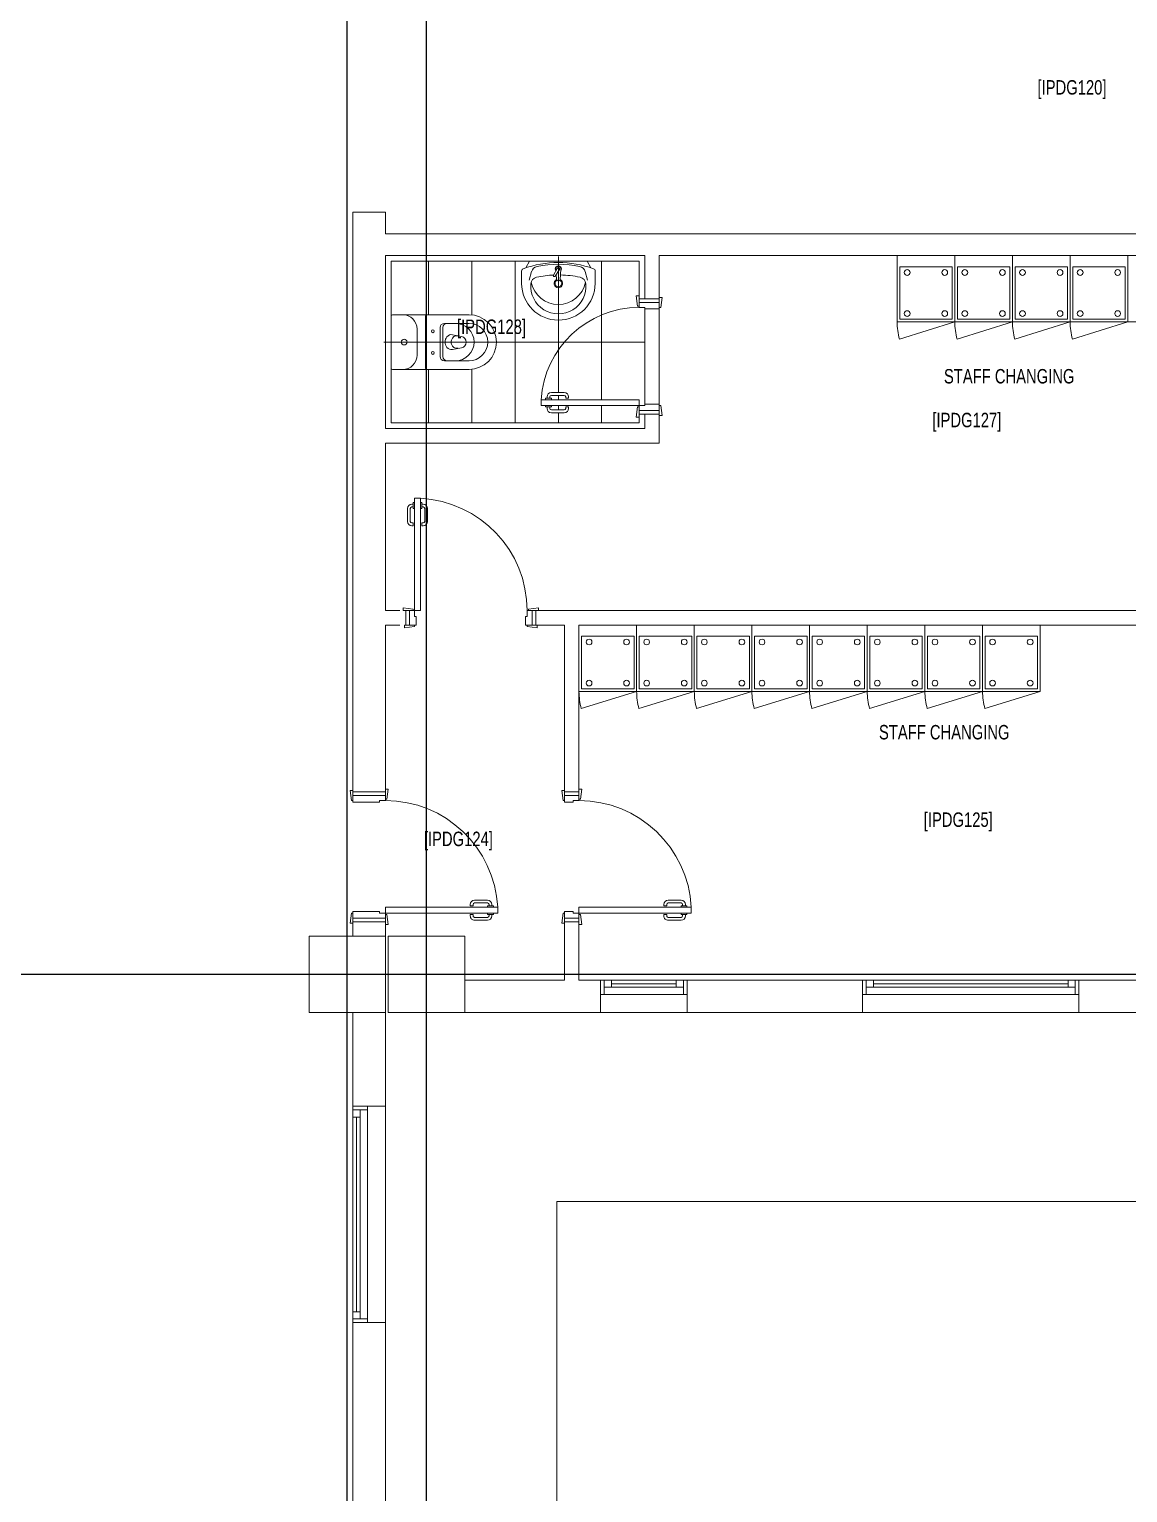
# Model space of a CAD drawing. Header units: metres. Extents: x -18745 to 220762, y -1579758 to -1356048.
# Drawn here: x 112808 to 120428, y -1415083 to -1404933 of the extents above; entities that cross this region are included whole.
import ezdxf

# ---------------------------------------------------------------- set-up
doc = ezdxf.new("R2010")
doc.units = ezdxf.units.M
doc.layers.get('0').update_dxf_attribs({"lineweight": 0})
for name, color, linetype, lineweight in [('A-100 - Copy$0$72_EGR_BASE_TEXT', 8, 'Continuous', 0), ('A-100 - Copy$0$Aluminum', 8, 'Continuous', 0), ('A-100 - Copy$0$car', 8, 'Continuous', 0), ('A-100 - Copy$0$Medical Equipment and Furniture', 8, 'Continuous', 0), ('A-100 - Copy$0$Proj', 8, 'Continuous', 0), ('A-100 - Copy$0$SANIT', 8, 'Continuous', 0), ('A-100 - Copy$0$Structure', 8, 'Continuous', 9), ('A-100 - Copy$0$Tiles', 8, 'Continuous', 0), ('A-100 - Copy$0$Walls', 8, 'Continuous', 0), ('A-100 - Copy$0$Wooden Joinery', 8, 'Continuous', 0)]:
    doc.layers.add(name, color=color, linetype=linetype, lineweight=lineweight)
doc.layers.add('A-100 - Copy$0$axes', color=8, linetype='Continuous')
doc.styles.add('A-100 - Copy$0$X3G_ENTITY_2587EA', font='swisscl.ttf', dxfattribs={"height": 200})

# ---------------------------------------------------------------- blocks, each defined once
blk = doc.blocks.new('A-100 - Copy$0$WC manta')
at = {"layer": 'A-100 - Copy$0$SANIT'}
for p, q in [((-0.13, 0.18), (-0.13, -0.18)), ((-0.12, 0.19), (0.41, 0.19)), ((0.109, 0.18), (0.109, -0.18)), ((0.239, 0.13), (0.41, 0.13)), ((-0.18, 0), (0.65, 0)), ((0.05, 0.09), (0.05, -0.09)), ((0.209, 0.1), (0.209, -0.1)), ((0.229, 0.1), (0.229, -0.1)), ((0.296, 0.051), (0.358, 0.039)), ((0.296, -0.051), (0.358, -0.039)), ((-0.12, -0.19), (0.41, -0.19)), ((0.239, -0.13), (0.41, -0.13))]:
    blk.add_line(p, q, dxfattribs=at)
for centre, radius in [((-0.04, 0), 0.02), ((0.159, 0.075), 0.01), ((0.159, -0.075), 0.01)]:
    blk.add_circle(centre, radius, dxfattribs=at)
for centre, radius, start, end in [((-0.12, 0.18), 0.01, 90, 180), ((-0.05, 0.09), 0.1, 0, 90), ((0.119, 0.18), 0.01, 90, 180), ((0.239, 0.1), 0.03, 90, 180), ((0.259, 0.1), 0.03, 90, 180), ((0.315, 0), 0.13, 270, 90), ((0.41, 0), 0.19, 270, 90), ((0.41, 0), 0.13, 270, 90), ((0.303, 0), 0.0588, 141.525, 218.475), ((0.288, 0.012), 0.04, 79.4289, 141.525), ((0.345, 0), 0.0588, 166.4176, 193.5824), ((0.327, 0.004), 0.04, 79.4289, 166.4176), ((0.351, 0), 0.04, 280.5711, 79.4289), ((-0.05, -0.09), 0.1, 270, 0), ((0.239, -0.1), 0.03, 180, 270), ((0.259, -0.1), 0.03, 180, 270), ((0.288, -0.012), 0.04, 218.475, 280.5711), ((0.327, -0.004), 0.04, 193.5824, 280.5711), ((-0.12, -0.18), 0.01, 180, 270), ((0.119, -0.18), 0.01, 180, 270)]:
    blk.add_arc(centre, radius, start, end, dxfattribs=at)
blk = doc.blocks.new('A-100 - Copy$0$lav-manta 60')
at = {"layer": 'A-100 - Copy$0$SANIT'}
for p, q in [((-0.266, -0.053), (-0.236, 0)), ((-0.236, 0), (0.236, 0)), ((0, 0.04), (0, -0.56)), ((0.266, -0.053), (0.236, 0)), ((-0.3, -0.079), (-0.3, -0.18)), ((-0.218, -0.084), (-0.238, -0.154)), ((-0.015, -0.147), (-0.02, -0.064)), ((0.027, -0.121), (-0.008, -0.067)), ((0.039, -0.114), (0.009, -0.058)), ((0.015, -0.147), (0.017, -0.106)), ((0.019, -0.077), (0.02, -0.064)), ((0.218, -0.084), (0.238, -0.154)), ((0.3, -0.079), (0.3, -0.18))]:
    blk.add_line(p, q, dxfattribs=at)
for centre, radius, start, end in [((-0.28, -0.079), 0.02, 109.8229, 180), ((0, -0.856), 0.846, 70.1771, 109.8229), ((-0.161, -0.101), 0.06, 101.8086, 164.0794), ((0, -0.957), 0.846, 91.1572, 102.0883), ((0, -0.87), 0.846, 78.1914, 101.8086), ((0, -0.062), 0.025, 320.7474, 220.368), ((0, -0.062), 0.02, 353.2671, 186.682), ((0, -0.062), 0.00966, 25.4127, 215.9577), ((0, -0.957), 0.846, 88.5486, 88.844), ((0.033, -0.118), 0.00666, 210.6852, 30.6852), ((0, -0.957), 0.846, 77.9117, 87.4274), ((0.161, -0.101), 0.06, 15.9206, 78.1914), ((0.28, -0.079), 0.02, 0, 70.1771), ((0, -0.18), 0.3, 180, 0), ((0, -0.204), 0.225, 174.8142, 5.1858), ((-0.165, -0.189), 0.06, 102.0883, 174.8142), ((0, -0.128), 0.225, 190.6097, 349.3903), ((0, -0.18), 0.035, 115.3106, 64.6894), ((0, -0.18), 0.0275, 117.1496, 62.8504), ((0, -0.147), 0.015, 180, 0), ((0.165, -0.189), 0.06, 5.1858, 77.9117)]:
    blk.add_arc(centre, radius, start, end, dxfattribs=at)
blk = doc.blocks.new('A-100 - Copy$0$A$C72370EFE')
at = {"layer": 'A-100 - Copy$0$Wooden Joinery'}
for p, q in [((-0.05, -0.07), (-0.05, -0.16)), ((-0.03, -0.07), (-0.03, -0.16)), ((-0.01, -0.04), (-0.02, -0.04)), ((-0.01, -0.06), (-0.02, -0.06)), ((-0.01, -0.03), (-0.01, -0.07)), ((0, -0.03), (-0.01, -0.03)), ((0, -0.07), (-0.01, -0.07)), ((0.04, -0.03), (0.05, -0.03)), ((0.04, -0.07), (0.05, -0.07)), ((0.05, -0.03), (0.05, -0.07)), ((0.05, -0.04), (0.06, -0.04)), ((0.05, -0.06), (0.06, -0.06)), ((0.07, -0.07), (0.07, -0.16)), ((0.09, -0.07), (0.09, -0.16)), ((-0.01, -0.17), (-0.02, -0.17)), ((-0.01, -0.19), (-0.02, -0.19)), ((-0.01, -0.17), (-0.01, -0.19)), ((0.05, -0.17), (0.06, -0.17)), ((0.05, -0.17), (0.05, -0.19)), ((0.05, -0.19), (0.06, -0.19))]:
    blk.add_line(p, q, dxfattribs=at)
for centre, radius, start, end in [((-0.02, -0.07), 0.03, 90, 180), ((-0.02, -0.07), 0.01, 90, 180), ((0.06, -0.07), 0.03, 0, 90), ((0.06, -0.07), 0.01, 0, 90), ((-0.02, -0.16), 0.03, 180, 270), ((-0.02, -0.16), 0.01, 180, 270), ((0.06, -0.16), 0.01, 270, 0), ((0.06, -0.16), 0.03, 270, 0)]:
    blk.add_arc(centre, radius, start, end, dxfattribs=at)
blk = doc.blocks.new('A-100 - Copy$0$A$C41DF7AD3')
at = {"layer": 'A-100 - Copy$0$Wooden Joinery', "elevation": 0}
for points in [[(820, 780), (820, 1559), (860, 1559), (860, 780)], [(70, 780), (70, 790), (0, 800), (0, 780)], [(870, 780), (870, 790), (940, 800), (940, 780)], [(80, 680), (80, 670), (10, 660), (10, 680)], [(860, 680), (860, 670), (930, 660), (930, 680)]]:
    blk.add_lwpolyline(points, close=True, dxfattribs=at)
for points in [[(45, 780), (45, 680), (20, 680), (20, 780), (45, 780)], [(45, 780), (80, 780), (80, 740), (90, 740), (90, 680), (45, 680), (45, 780)], [(895, 780), (860, 780), (860, 740), (850, 740), (850, 680), (895, 680), (895, 780)], [(895, 780), (895, 680), (920, 680), (920, 780), (895, 780)]]:
    blk.add_lwpolyline(points, dxfattribs=at)
at = {"layer": 'A-100 - Copy$0$Wooden Joinery'}
blk.add_arc((860, 780, 0), 780, 92.9397, 180, dxfattribs=at)
at = {"layer": 'A-100 - Copy$0$Wooden Joinery', "xscale": 999.9999999998856, "yscale": 999.9999999998856, "zscale": 999.9999999998856}
blk.add_blockref('A-100 - Copy$0$A$C72370EFE', (820, 1559, 0), dxfattribs=at)
blk = doc.blocks.new('A-100 - Copy')
at = {"layer": 'A-100 - Copy$0$Aluminum'}
for p, q in [((116771.3, -1411527.7, -0.1), (117371.3, -1411527.7, -0.1)), ((116796.3, -1411627.7, -0.1), (116796.3, -1411527.7, -0.1)), ((116796.3, -1411577.7, -0.1), (117346.3, -1411577.7, -0.1)), ((116846.3, -1411577.7, -0.1), (116846.3, -1411527.7, -0.1)), ((117296.3, -1411552.7, -0.1), (116846.3, -1411552.7, -0.1)), ((117296.3, -1411577.7, -0.1), (117296.3, -1411527.7, -0.1)), ((117346.3, -1411627.7, -0.1), (117346.3, -1411527.7, -0.1)), ((120089.3, -1411527.7, 4.4), (118589.3, -1411527.7, 4.4)), ((118614.3, -1411627.7, 4.4), (118614.3, -1411527.7, 4.4)), ((120064.3, -1411577.7, 4.4), (118614.3, -1411577.7, 4.4)), ((118664.3, -1411577.7, 4.4), (118664.3, -1411527.7, 4.4)), ((118664.3, -1411552.7, 4.4), (120014.3, -1411552.7, 4.4)), ((120014.3, -1411577.7, 4.4), (120014.3, -1411527.7, 4.4)), ((120064.3, -1411627.7, 4.4), (120064.3, -1411527.7, 4.4)), ((116771.3, -1411627.7, -0.1), (117371.3, -1411627.7, -0.1)), ((120089.3, -1411627.7, 4.4), (118589.3, -1411627.7, 4.4)), ((115053.3, -1413902.2, 0), (115053.3, -1412402.2, 0)), ((115153.3, -1412427.2, 0), (115053.3, -1412427.2, 0)), ((115103.3, -1413877.2, 0), (115103.3, -1412427.2, 0)), ((115153.3, -1413902.2, 0), (115153.3, -1412402.2, 0)), ((115103.3, -1412477.2, 0), (115053.3, -1412477.2, 0)), ((115078.3, -1412477.2, 0), (115078.3, -1413827.2, 0)), ((115103.3, -1413827.2, 0), (115053.3, -1413827.2, 0)), ((115153.3, -1413877.2, 0), (115053.3, -1413877.2, 0))]:
    blk.add_line(p, q, dxfattribs=at)
at = {"layer": 'A-100 - Copy$0$axes'}
for p, q in [((115013.3, -1477297.4, 0), (115013.3, -1366771.9, 0)), ((115563.3, -1477297.4, 0), (115563.3, -1366771.9, 0)), ((115563.3, -1477297.4, 0), (115563.3, -1366771.9, 0)), ((178940.3, -1411488.2, 2.4), (95846.6, -1411488.2, 2.4))]:
    blk.add_line(p, q, dxfattribs=at)
at = {"layer": 'A-100 - Copy$0$car'}
for p, q in [((117078.3, -1406872.7, 2.4), (117078.3, -1407532.7, 2.4)), ((117178.3, -1407532.7, 2.4), (117178.3, -1406872.7, 2.4))]:
    blk.add_line(p, q, dxfattribs=at)
at = {"layer": 'A-100 - Copy$0$Medical Equipment and Furniture'}
for p, q in [((118828.3, -1406562.7, 0), (118828.3, -1406962.7, 0)), ((119228.3, -1406562.7, 0), (119228.3, -1406962.7, 0)), ((119628.3, -1406562.7, 0), (119628.3, -1406962.7, 0)), ((120028.3, -1406562.7, 0), (120028.3, -1406962.7, 0)), ((120428.3, -1406562.7, 0), (120428.3, -1406962.7, 0)), ((119228.3, -1406962.7, 0), (118844.5, -1407082.4, 0)), ((119628.3, -1406962.7, 0), (119244.5, -1407082.4, 0)), ((120028.3, -1406962.7, 0), (119644.5, -1407082.4, 0)), ((120428.3, -1406962.7, 0), (120044.5, -1407082.4, 0)), ((116621.2, -1409125.2, 0), (116621.2, -1409525.2, 0)), ((117021.2, -1409125.2, 0), (117021.2, -1409525.2, 0)), ((117421.2, -1409125.2, 0), (117421.2, -1409525.2, 0)), ((117821.2, -1409125.2, 0), (117821.2, -1409525.2, 0)), ((118221.2, -1409125.2, 0), (118221.2, -1409525.2, 0)), ((118621.2, -1409125.2, 0), (118621.2, -1409525.2, 0)), ((119021.2, -1409125.2, 0), (119021.2, -1409525.2, 0)), ((117021.2, -1409525.2, 0), (116637.5, -1409644.9, 0)), ((117421.2, -1409525.2, 0), (117037.5, -1409644.9, 0)), ((117821.2, -1409525.2, 0), (117437.5, -1409644.9, 0)), ((118221.2, -1409525.2, 0), (117837.5, -1409644.9, 0)), ((118621.2, -1409525.2, 0), (118237.5, -1409644.9, 0)), ((119021.2, -1409525.2, 0), (118637.5, -1409644.9, 0)), ((119421.2, -1409525.2, 0), (119037.5, -1409644.9, 0)), ((119821.2, -1409525.2, 0), (119437.5, -1409644.9, 0))]:
    blk.add_line(p, q, dxfattribs=at)
at = {"layer": 'A-100 - Copy$0$Medical Equipment and Furniture', "elevation": 0}
for points in [[(118828.3, -1406962.7), (118828.3, -1406502.7), (119228.3, -1406502.7), (119228.3, -1406962.7)], [(119228.3, -1406962.7), (119228.3, -1406502.7), (119628.3, -1406502.7), (119628.3, -1406962.7)], [(119628.3, -1406962.7), (119628.3, -1406502.7), (120028.3, -1406502.7), (120028.3, -1406962.7)], [(120028.3, -1406962.7), (120028.3, -1406502.7), (120428.3, -1406502.7), (120428.3, -1406962.7)], [(120428.3, -1406962.7), (120428.3, -1406502.7), (120828.3, -1406502.7), (120828.3, -1406962.7)], [(118846.3, -1406944.7), (118846.3, -1406580.7), (119210.3, -1406580.7), (119210.3, -1406944.7)], [(119246.3, -1406944.7), (119246.3, -1406580.7), (119610.3, -1406580.7), (119610.3, -1406944.7)], [(119646.3, -1406944.7), (119646.3, -1406580.7), (120010.3, -1406580.7), (120010.3, -1406944.7)], [(120046.3, -1406944.7), (120046.3, -1406580.7), (120410.3, -1406580.7), (120410.3, -1406944.7)], [(116621.2, -1409525.2), (116621.2, -1409065.2), (117021.2, -1409065.2), (117021.2, -1409525.2)], [(117021.2, -1409525.2), (117021.2, -1409065.2), (117421.2, -1409065.2), (117421.2, -1409525.2)], [(117421.2, -1409525.2), (117421.2, -1409065.2), (117821.2, -1409065.2), (117821.2, -1409525.2)], [(117821.2, -1409525.2), (117821.2, -1409065.2), (118221.2, -1409065.2), (118221.2, -1409525.2)], [(118221.2, -1409525.2), (118221.2, -1409065.2), (118621.2, -1409065.2), (118621.2, -1409525.2)], [(118621.2, -1409525.2), (118621.2, -1409065.2), (119021.2, -1409065.2), (119021.2, -1409525.2)], [(119021.2, -1409525.2), (119021.2, -1409065.2), (119421.2, -1409065.2), (119421.2, -1409525.2)], [(119421.2, -1409525.2), (119421.2, -1409065.2), (119821.2, -1409065.2), (119821.2, -1409525.2)], [(116639.2, -1409507.2), (116639.2, -1409143.2), (117003.2, -1409143.2), (117003.2, -1409507.2)], [(117039.2, -1409507.2), (117039.2, -1409143.2), (117403.2, -1409143.2), (117403.2, -1409507.2)], [(117439.2, -1409507.2), (117439.2, -1409143.2), (117803.2, -1409143.2), (117803.2, -1409507.2)], [(117839.2, -1409507.2), (117839.2, -1409143.2), (118203.2, -1409143.2), (118203.2, -1409507.2)], [(118239.2, -1409507.2), (118239.2, -1409143.2), (118603.2, -1409143.2), (118603.2, -1409507.2)], [(118639.2, -1409507.2), (118639.2, -1409143.2), (119003.2, -1409143.2), (119003.2, -1409507.2)], [(119039.2, -1409507.2), (119039.2, -1409143.2), (119403.2, -1409143.2), (119403.2, -1409507.2)], [(119439.2, -1409507.2), (119439.2, -1409143.2), (119803.2, -1409143.2), (119803.2, -1409507.2)]]:
    blk.add_lwpolyline(points, close=True, dxfattribs=at)
at = {"layer": 'A-100 - Copy$0$Medical Equipment and Furniture'}
for centre in [(118898, -1406620.3, 0), (119158.5, -1406620.3, 0), (119298, -1406620.3, 0), (119558.5, -1406620.3, 0), (119698, -1406620.3, 0), (119958.5, -1406620.3, 0), (120098, -1406620.3, 0), (120358.5, -1406620.3, 0), (118898, -1406905.1, 0), (119158.5, -1406905.1, 0), (119298, -1406905.1, 0), (119558.5, -1406905.1, 0), (119698, -1406905.1, 0), (119958.5, -1406905.1, 0), (120098, -1406905.1, 0), (120358.5, -1406905.1, 0), (116691, -1409182.8, 0), (116951.5, -1409182.8, 0), (117091, -1409182.8, 0), (117351.5, -1409182.8, 0), (117491, -1409182.8, 0), (117751.5, -1409182.8, 0), (117891, -1409182.8, 0), (118151.5, -1409182.8, 0), (118291, -1409182.8, 0), (118551.5, -1409182.8, 0), (118691, -1409182.8, 0), (118951.5, -1409182.8, 0), (119091, -1409182.8, 0), (119351.5, -1409182.8, 0), (119491, -1409182.8, 0), (119751.5, -1409182.8, 0), (116691, -1409467.6, 0), (116951.5, -1409467.6, 0), (117091, -1409467.6, 0), (117351.5, -1409467.6, 0), (117491, -1409467.6, 0), (117751.5, -1409467.6, 0), (117891, -1409467.6, 0), (118151.5, -1409467.6, 0), (118291, -1409467.6, 0), (118551.5, -1409467.6, 0), (118691, -1409467.6, 0), (118951.5, -1409467.6, 0), (119091, -1409467.6, 0), (119351.5, -1409467.6, 0), (119491, -1409467.6, 0), (119751.5, -1409467.6, 0)]:
    blk.add_circle(centre, 19.9, dxfattribs=at)
for centre in [(119306.3, -1406958.9, 0), (119706.3, -1406958.9, 0), (120106.3, -1406958.9, 0), (120506.3, -1406958.9, 0), (117099.2, -1409521.4, 0), (117499.2, -1409521.4, 0), (117899.2, -1409521.4, 0), (118299.2, -1409521.4, 0), (118699.2, -1409521.4, 0), (119099.2, -1409521.4, 0), (119499.2, -1409521.4, 0), (119899.2, -1409521.4, 0)]:
    blk.add_arc(centre, 478, 180.4544, 194.97763, dxfattribs=at)
at = {"layer": 'A-100 - Copy$0$Proj'}
for p, q in [((117371.3, -1411752.7, 2.4), (116771.3, -1411752.7, 2.4)), ((118589.3, -1411752.7, 4.4), (120089.3, -1411752.7, 4.4)), ((115278.3, -1412402.2, 0), (115278.3, -1413902.2, 0))]:
    blk.add_line(p, q, dxfattribs=at)
at = {"layer": 'A-100 - Copy$0$Proj', "elevation": 2.4}
blk.add_lwpolyline([(157430.3, -1413062.7), (157430.3, -1424372.7), (116466.7, -1424372.7), (116466.7, -1413062.7)], close=True, dxfattribs=at)
at = {"layer": 'A-100 - Copy$0$Structure', "elevation": 2.4}
for points in [[(114748.3, -1411752.7), (115278.3, -1411752.7), (115278.3, -1411222.7), (114748.3, -1411222.7)], [(115298.3, -1411752.7), (115828.3, -1411752.7), (115828.3, -1411222.7), (115298.3, -1411222.7)]]:
    blk.add_lwpolyline(points, close=True, dxfattribs=at)
at = {"layer": 'A-100 - Copy$0$Tiles'}
for p, q in [((115578.3, -1406542.7, 2.4), (115578.3, -1406912.7, 2.4)), ((115878.3, -1406542.7, 2.4), (115878.3, -1406913.7, 2.4)), ((116178.3, -1406542.7, 2.4), (116178.3, -1407662.7, 2.4)), ((116778.3, -1406542.7, 2.4), (116778.3, -1407502.7, 2.4)), ((116478.3, -1406950.7, 2.4), (116478.3, -1407452.7, 2.4)), ((116048.3, -1407102.7, 2.4), (117078.3, -1407102.7, 2.4)), ((115578.3, -1407292.7, 2.4), (115578.3, -1407662.7, 2.4)), ((115878.3, -1407291.6, 2.4), (115878.3, -1407662.7, 2.4)), ((116478.3, -1407472.7, 2.4), (116478.3, -1407502.7, 2.4)), ((116478.3, -1407542.7, 2.4), (116478.3, -1407572.7, 2.4)), ((116778.3, -1407542.7, 2.4), (116778.3, -1407662.7, 2.4)), ((116478.3, -1407592.7, 2.4), (116478.3, -1407662.7, 2.4))]:
    blk.add_line(p, q, dxfattribs=at)
at = {"layer": 'A-100 - Copy$0$Tiles', "elevation": 2.4}
blk.add_lwpolyline([(117038.3, -1406802.7), (117038.3, -1406542.7), (115318.3, -1406542.7), (115318.3, -1407662.7), (117038.3, -1407662.7), (117038.3, -1407602.7)], dxfattribs=at)
at = {"layer": 'A-100 - Copy$0$Walls'}
for p, q in [((115053.3, -1406202.7, 2.4), (115053.3, -1410222.7, 2.4)), ((115278.3, -1406202.7, 2.4), (115053.3, -1406202.7, 2.4)), ((115278.3, -1406202.7, 2.4), (115278.3, -1406352.7, 2.4)), ((123028.3, -1406352.7, 2.4), (115278.3, -1406352.7, 2.4)), ((115278.3, -1406502.7, 2.4), (115278.3, -1407702.7, 2.4)), ((117078.3, -1406502.7, 2.4), (115278.3, -1406502.7, 2.4)), ((117078.3, -1406502.7, 2.4), (117078.3, -1406802.7, 2.4)), ((117178.3, -1406502.7, 2.4), (117178.3, -1406802.7, 2.4)), ((121628.3, -1406502.7, 0), (117178.3, -1406502.7, 0)), ((117178.3, -1406802.7, 2.4), (117078.3, -1406802.7, 2.4)), ((117078.3, -1407602.7, 2.4), (117078.3, -1407702.7, 2.4)), ((117178.3, -1407602.7, 2.4), (117078.3, -1407602.7, 2.4)), ((117178.3, -1407602.7, 2.4), (117178.3, -1407802.7, 2.4)), ((117078.3, -1407702.7, 2.4), (115278.3, -1407702.7, 2.4)), ((115278.3, -1407802.7, 2.4), (115278.3, -1408965.2, 2.4)), ((117178.3, -1407802.7, 2.4), (115278.3, -1407802.7, 2.4)), ((115278.3, -1408965.2, 2.4), (115378.3, -1408965.2, 2.4)), ((115421.2, -1408965.2, 0), (115421.2, -1409065.2, 0)), ((116321.2, -1408965.2, 0), (122928.3, -1408965.2, 0)), ((116321.2, -1408965.2, 0), (116321.2, -1409065.2, 0)), ((115278.3, -1409065.2, 2.4), (115278.3, -1410222.7, 2.4)), ((115278.3, -1409065.2, 2.4), (115378.3, -1409065.2, 2.4)), ((116321.2, -1409065.2, 0), (116521.2, -1409065.2, 0)), ((116521.2, -1409065.2, 0), (116521.2, -1410222.7, 0)), ((116621.2, -1409065.2, 0), (116621.2, -1410222.7, 0)), ((116621.2, -1409065.2, 0), (122928.3, -1409065.2, 0)), ((115053.3, -1410222.7, 2.4), (115278.3, -1410222.7, 2.4)), ((116521.2, -1410222.7, 0), (116621.2, -1410222.7, 0)), ((115053.3, -1411122.7, 2.4), (115053.3, -1411222.7, 2.4)), ((115053.3, -1411122.7, 2.4), (115278.3, -1411122.7, 2.4)), ((115278.3, -1411122.7, 2.4), (115278.3, -1411222.7, 2.4)), ((116521.2, -1411122.7, 0), (116521.2, -1411527.7, 0)), ((116521.2, -1411122.7, 0), (116621.2, -1411122.7, 0)), ((116621.2, -1411122.7, 0), (116621.2, -1411527.7, 0)), ((115828.3, -1411527.7, 2.4), (116521.2, -1411527.7, 0)), ((116771.3, -1411527.7, 2.4), (116621.2, -1411527.7, 0)), ((116771.3, -1411527.7, 2.4), (116771.3, -1411752.7, 2.4)), ((118589.3, -1411527.7, 4.4), (117371.3, -1411527.7, 2.4)), ((117371.3, -1411527.7, 2.4), (117371.3, -1411752.7, 2.4)), ((118589.3, -1411527.7, 4.4), (118589.3, -1411752.7, 4.4)), ((121028.3, -1411527.7, 0), (120089.3, -1411527.7, 4.4)), ((120089.3, -1411527.7, 4.4), (120089.3, -1411752.7, 4.4)), ((115053.3, -1411752.7, 0), (115053.3, -1412402.2, 0)), ((115278.3, -1411752.7, 0), (115278.3, -1412402.2, 0)), ((116771.3, -1411752.7, 2.4), (115828.3, -1411752.7, 2.4)), ((118589.3, -1411752.7, 4.4), (117371.3, -1411752.7, 2.4)), ((121251.7, -1411752.7, 0), (120089.3, -1411752.7, 4.4)), ((115053.3, -1412402.2, 0), (115278.3, -1412402.2, 0)), ((115053.3, -1415592.2, 0), (115053.3, -1413902.2, 0)), ((115053.3, -1413902.2, 0), (115278.3, -1413902.2, 0)), ((115278.3, -1415592.2, 0), (115278.3, -1413902.2, 0))]:
    blk.add_line(p, q, dxfattribs=at)
at = {"layer": 'A-100 - Copy$0$Wooden Joinery'}
for p, q in [((116429.5, -1407452.7, 2.4), (116519.5, -1407452.7, 2.4)), ((116389.5, -1407492.7, 2.4), (116429.5, -1407492.7, 2.4)), ((116389.5, -1407502.7, 2.4), (116389.5, -1407492.7, 2.4)), ((116389.5, -1407542.7, 2.4), (116389.5, -1407552.7, 2.4)), ((116389.5, -1407552.7, 2.4), (116429.5, -1407552.7, 2.4)), ((116399.5, -1407492.7, 2.4), (116399.5, -1407482.7, 2.4)), ((116399.5, -1407552.7, 2.4), (116399.5, -1407562.7, 2.4)), ((116419.5, -1407492.7, 2.4), (116419.5, -1407482.7, 2.4)), ((116419.5, -1407552.7, 2.4), (116419.5, -1407562.7, 2.4)), ((116429.5, -1407472.7, 2.4), (116519.5, -1407472.7, 2.4)), ((116429.5, -1407502.7, 2.4), (116429.5, -1407492.7, 2.4)), ((116429.5, -1407542.7, 2.4), (116429.5, -1407552.7, 2.4)), ((116529.5, -1407492.7, 2.4), (116529.5, -1407482.7, 2.4)), ((116529.5, -1407492.7, 2.4), (116549.5, -1407492.7, 2.4)), ((116529.5, -1407552.7, 2.4), (116529.5, -1407562.7, 2.4)), ((116529.5, -1407552.7, 2.4), (116549.5, -1407552.7, 2.4)), ((116549.5, -1407492.7, 2.4), (116549.5, -1407482.7, 2.4)), ((116549.5, -1407552.7, 2.4), (116549.5, -1407562.7, 2.4)), ((116429.5, -1407572.7, 2.4), (116519.5, -1407572.7, 2.4)), ((116429.5, -1407592.7, 2.4), (116519.5, -1407592.7, 2.4))]:
    blk.add_line(p, q, dxfattribs=at)
at = {"layer": 'A-100 - Copy$0$Wooden Joinery', "elevation": 2.4}
for points in [[(117038.3, -1406852.7), (117028.3, -1406852.7), (117018.3, -1406782.7), (117038.3, -1406782.7)], [(117178.3, -1406862.7), (117188.3, -1406862.7), (117198.3, -1406792.7), (117178.3, -1406792.7)], [(117038.3, -1407502.7), (116359.5, -1407502.7), (116359.5, -1407542.7), (117038.3, -1407542.7)], [(117038.3, -1407552.7), (117028.3, -1407552.7), (117018.3, -1407622.7), (117038.3, -1407622.7)], [(117178.3, -1407542.7), (117188.3, -1407542.7), (117198.3, -1407612.7), (117178.3, -1407612.7)], [(115053.3, -1410282.7), (115043.3, -1410282.7), (115033.3, -1410212.7), (115053.3, -1410212.7)], [(115278.3, -1410272.7), (115288.3, -1410272.7), (115298.3, -1410202.7), (115278.3, -1410202.7)], [(115053.3, -1411062.7), (115043.3, -1411062.7), (115033.3, -1411132.7), (115053.3, -1411132.7)], [(115278.3, -1411022.7), (116057.2, -1411022.7), (116057.2, -1411062.7), (115278.3, -1411062.7)], [(115278.3, -1411072.7), (115288.3, -1411072.7), (115298.3, -1411142.7), (115278.3, -1411142.7)]]:
    blk.add_lwpolyline(points, close=True, dxfattribs=at)
for points in [[(117038.3, -1406827.7), (117178.3, -1406827.7), (117178.3, -1406802.7), (117038.3, -1406802.7), (117038.3, -1406827.7)], [(117038.3, -1406827.7), (117038.3, -1406862.7), (117078.3, -1406862.7), (117078.3, -1406872.7), (117178.3, -1406872.7), (117178.3, -1406827.7), (117038.3, -1406827.7)], [(117038.3, -1407577.7), (117038.3, -1407542.7), (117078.3, -1407542.7), (117078.3, -1407532.7), (117178.3, -1407532.7), (117178.3, -1407577.7), (117038.3, -1407577.7)], [(117038.3, -1407577.7), (117178.3, -1407577.7), (117178.3, -1407602.7), (117038.3, -1407602.7), (117038.3, -1407577.7)], [(115278.3, -1410247.7), (115053.3, -1410247.7), (115053.3, -1410222.7), (115278.3, -1410222.7), (115278.3, -1410247.7)], [(115278.3, -1410247.7), (115278.3, -1410282.7), (115238.3, -1410282.7), (115238.3, -1410292.7), (115053.3, -1410292.7), (115053.3, -1410247.7), (115278.3, -1410247.7)], [(115278.3, -1411097.7), (115278.3, -1411062.7), (115238.3, -1411062.7), (115238.3, -1411052.7), (115053.3, -1411052.7), (115053.3, -1411097.7), (115278.3, -1411097.7)], [(115278.3, -1411097.7), (115053.3, -1411097.7), (115053.3, -1411122.7), (115278.3, -1411122.7), (115278.3, -1411097.7)]]:
    blk.add_lwpolyline(points, dxfattribs=at)
at = {"layer": 'A-100 - Copy$0$Wooden Joinery'}
for centre, radius, start, end in [((117038.3, -1407542.7, 2.4), 680, 90, 176.62771), ((116429.5, -1407482.7, 2.4), 30, 90, 180), ((116519.5, -1407482.7, 2.4), 30, 0, 90), ((116429.5, -1407482.7, 2.4), 10, 90, 180), ((116519.5, -1407482.7, 2.4), 10, 0, 90), ((116429.5, -1407562.7, 2.4), 30, 180, 270), ((116429.5, -1407562.7, 2.4), 10, 180, 270), ((116519.5, -1407562.7, 2.4), 10, 270, 0), ((116519.5, -1407562.7, 2.4), 30, 270, 0), ((115278.3, -1411062.7, 2.4), 780, 2.9397, 90)]:
    blk.add_arc(centre, radius, start, end, dxfattribs=at)
at = {"layer": 'A-100 - Copy$0$SANIT'}
for name, p, xscale, yscale, zscale in [('A-100 - Copy$0$lav-manta 60', (116478.3, -1406542.7, 2.4), -850.0000000001897, 850.0000000001897, 850.0000000001897), ('A-100 - Copy$0$WC manta', (115448.3, -1407102.7, 2.4), 999.9999999999995, 999.9999999999995, 999.9999999999995)]:
    blk.add_blockref(name, p, dxfattribs=dict(at, xscale=xscale, yscale=yscale, zscale=zscale))
at = {"layer": 'A-100 - Copy$0$Wooden Joinery', "xscale": -1}
blk.add_blockref('A-100 - Copy$0$A$C41DF7AD3', (116341.2, -1409745.2, 0), dxfattribs=at)
at = {"layer": 'A-100 - Copy$0$Wooden Joinery', "rotation": 270}
blk.add_blockref('A-100 - Copy$0$A$C41DF7AD3', (115841.2, -1410202.7, 0), dxfattribs=at)
at = {"layer": 'A-100 - Copy$0$Wooden Joinery', "xscale": 999.9999999998856, "yscale": 999.9999999998856, "zscale": 999.9999999998856, "rotation": 270}
blk.add_blockref('A-100 - Copy$0$A$C72370EFE', (116057.2, -1411022.7, 2.4), dxfattribs=at)
at = {"layer": 'A-100 - Copy$0$72_EGR_BASE_TEXT', "char_height": 100, "attachment_point": 2, "style": 'A-100 - Copy$0$X3G_ENTITY_2587EA'}
for s, insert in [('[IPDG120]', (120041.6, -1405286.1)), ('[IPDG128]', (116014.4, -1406946.4, 2.4)), ('STAFF CHANGING', (119606, -1407289.7)), ('[IPDG127]', (119312, -1407593.3)), ('STAFF CHANGING', (119155.2, -1409758.3)), ('[IPDG125]', (119252.6, -1410364.8)), ('[IPDG124]', (115784.5, -1410498.2, 2.4))]:
    blk.add_mtext(s, dxfattribs=dict(at, insert=insert))

msp = doc.modelspace()

# ---------------------------------------------------------------- block references
msp.add_blockref('A-100 - Copy', (0, 0))

doc.saveas('drawing.dxf')
